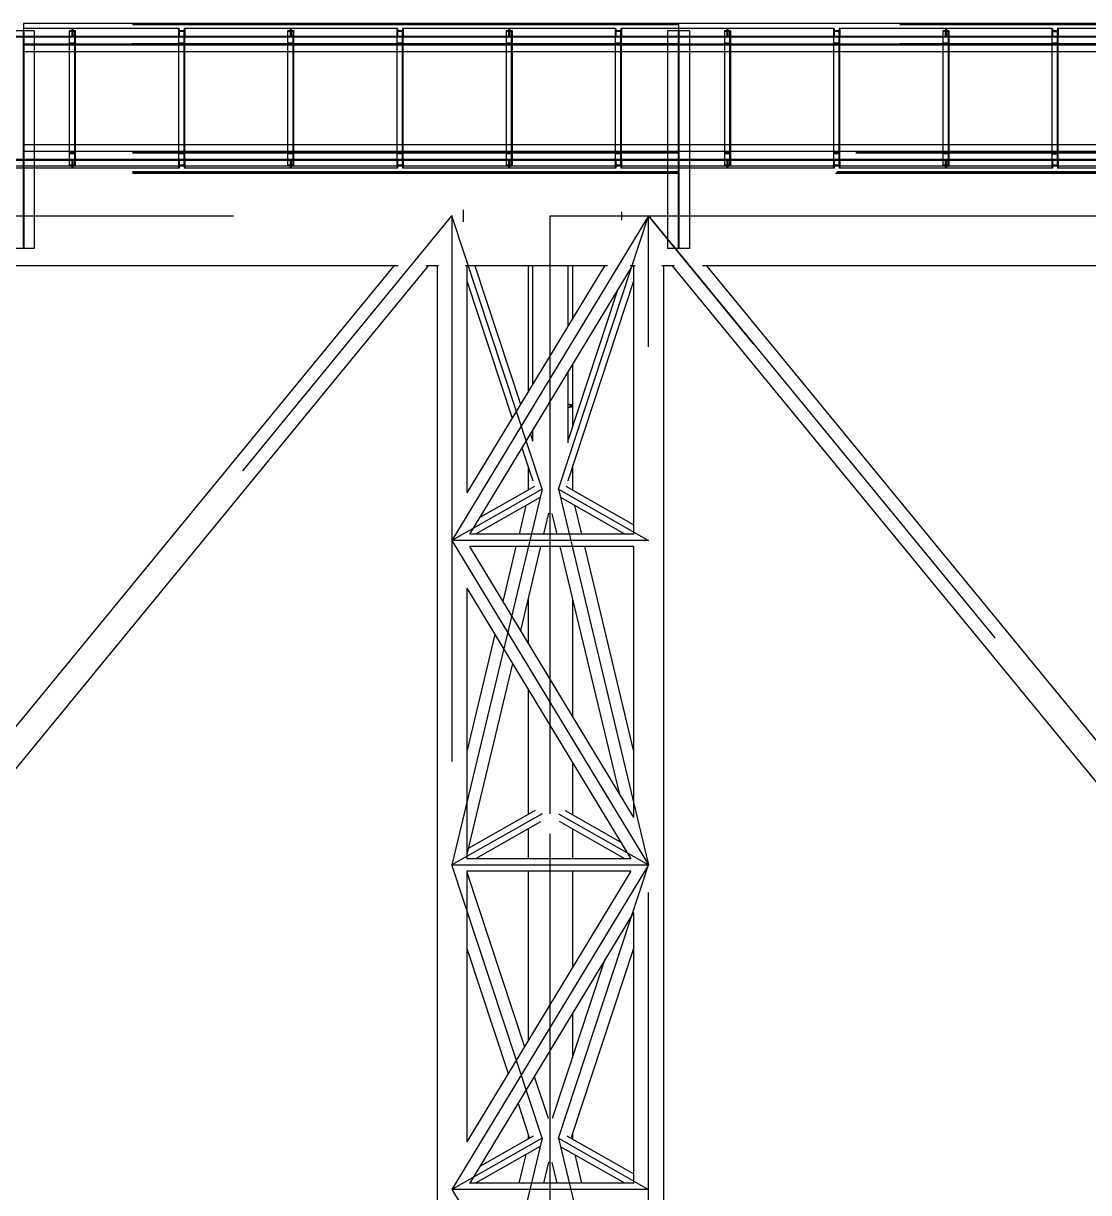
# Model space of a CAD drawing. Header units: millimetres. Extents: x 150209.93 to 150215.05, y 136675.65 to 136679.93.
# Drawn here: x 150212.1948 to 150212.39, y 136676.6318 to 136676.846 of the extents above; entities that cross this region are included whole.
import ezdxf

# ---------------------------------------------------------------- set-up
doc = ezdxf.new("R2010")
doc.units = ezdxf.units.MM
doc.header["$LTSCALE"] = 0.25
for name, pattern in [('CENTER', [50.8, 31.75, -6.35, 6.35, -6.35]), ('XKITLINE00', [0]), ('XKITLINE02', [4, 2, -2]), ('XKITLINE03', [6, 3, -1, 1, -1])]:
    doc.linetypes.add(name, pattern=pattern)

# ---------------------------------------------------------------- blocks, each defined once
blk = doc.blocks.new('çatıı')
at = {"color": 7, "linetype": 'XKITLINE00'}
for p, q in [((16332.5, 6076.7), (16332.5, 6056.7)), ((16932.5, 6076.7), (16332.5, 6076.7)), ((16932.5, 6076.7), (16932.5, 6056.7)), ((16932.5, 6076.7), (16932.5, 6056.7)), ((17635, 6076.7), (16932.5, 6076.7)), ((16332.5, 6056.7), (16332.5, 6050.5)), ((16932.5, 6056.7), (16332.5, 6056.7)), ((16932.5, 6056.7), (16932.5, 6050.5)), ((16932.5, 6056.7), (16932.5, 6050.5)), ((17635, 6056.7), (16932.5, 6056.7)), ((16932.5, 6050.5), (16332.5, 6050.5)), ((16342.5, 6050.5), (16342.5, 5965.5)), ((16374.5, 6050.5), (16374.5, 5965.5)), ((16380, 6050.5), (16380, 5965.5)), ((16474.5, 6050.5), (16474.5, 5965.5)), ((16480, 6050.5), (16480, 5965.5)), ((16574.5, 6050.5), (16574.5, 5965.5)), ((16580, 6050.5), (16580, 5965.5)), ((16674.5, 6050.5), (16674.5, 5965.5)), ((16680, 6050.5), (16680, 5965.5)), ((16774.5, 6050.5), (16774.5, 5965.5)), ((16780, 6050.5), (16780, 5965.5)), ((16874.5, 6050.5), (16874.5, 5965.5)), ((16880, 6050.5), (16880, 5965.5)), ((16922.5, 6050.5), (16922.5, 5965.5)), ((17635, 6050.5), (16932.5, 6050.5)), ((16942.5, 6050.5), (16942.5, 5965.5)), ((16974.5, 6050.5), (16974.5, 5965.5)), ((16980, 6050.5), (16980, 5965.5)), ((17074.5, 6050.5), (17074.5, 5965.5)), ((17080, 6050.5), (17080, 5965.5)), ((17174.5, 6050.5), (17174.5, 5965.5)), ((17180, 6050.5), (17180, 5965.5)), ((17274.5, 6050.5), (17274.5, 5965.5)), ((17280, 6050.5), (17280, 5965.5)), ((16932.5, 5965.5), (16332.5, 5965.5)), ((16332.5, 5965.5), (16332.5, 5959.3)), ((16932.5, 5959.3), (16332.5, 5959.3)), ((16932.5, 5965.5), (16932.5, 5959.3)), ((17635, 5965.5), (16932.5, 5965.5)), ((16932.5, 5965.5), (16932.5, 5959.3)), ((16932.5, 5959.3), (16932.5, 5946)), ((17596.3, 5959.3), (16932.5, 5959.3)), ((16932.5, 5959.3), (16932.5, 5946))]:
    blk.add_line(p, q, dxfattribs=at)
at = {"color": 116, "linetype": 'XKITLINE02', "true_color": 0x136734}
for p, q in [((16932.5, 6075.8), (16332.5, 6075.8)), ((16932.5, 6075.3), (16332.5, 6075.3)), ((17635, 6075.8), (16932.5, 6075.8)), ((17635, 6075.3), (16932.5, 6075.3)), ((16332.5, 6064.8), (16274.3, 6064.8)), ((16377.2, 6064), (16274.3, 6064)), ((16376.7, 6064.8), (16275.1, 6064.8)), ((16342.5, 6070), (16322.5, 6070)), ((16377.2, 6072), (16332.5, 6072)), ((16332.8, 6070), (16332.8, 5870.3)), ((16342.5, 6070), (16342.5, 6050.5)), ((16371.4, 6064.8), (16371.4, 6064)), ((16374.5, 6070), (16374.5, 5946)), ((16374.5, 6070), (16374.5, 6050.5)), ((16380, 6070), (16374.5, 6070)), ((16374.5, 6070), (16374.5, 6069.3)), ((16380, 6070), (16374.5, 6070)), ((16379.3, 6068.9), (16374.5, 6069.3)), ((16376.7, 6072), (16376.7, 6064.8)), ((16475.1, 6072), (16377.2, 6072)), ((16377.2, 6072), (16377.2, 6064)), ((16377.2, 6072), (16377.2, 6064)), ((16480.3, 6064), (16377.2, 6064)), ((16380, 6064), (16377.2, 6064)), ((16377.8, 6072), (16377.8, 6064.8)), ((16480.3, 6064.8), (16377.8, 6064.8)), ((16379.3, 6070), (16379.3, 5946)), ((16379.3, 6068.9), (16379.3, 6059)), ((16380, 6070), (16380, 5946)), ((16380, 6070), (16380, 6050.5)), ((16380, 6070), (16380, 6058)), ((16383, 6064.8), (16383, 6064)), ((16576.7, 6064.8), (16474.3, 6064.8)), ((16474.3, 6064.8), (16474.3, 6064)), ((16577.2, 6064), (16474.3, 6064)), ((16474.5, 6072), (16474.5, 6064)), ((16474.5, 6070), (16474.5, 6069.3)), ((16480, 6070), (16474.5, 6070)), ((16474.5, 6070), (16474.5, 5946)), ((16474.5, 6070), (16474.5, 6050.5)), ((16480, 6070), (16474.5, 6070)), ((16479.3, 6068.9), (16474.5, 6069.3)), ((16475.1, 6072), (16475.1, 6064.8)), ((16479.3, 6070), (16479.3, 5946)), ((16479.3, 6068.9), (16479.3, 6059)), ((16577.2, 6072), (16479.6, 6072)), ((16479.6, 6072), (16479.6, 6064.8)), ((16480, 6070), (16480, 6058)), ((16480, 6070), (16480, 5946)), ((16480, 6070), (16480, 6050.5)), ((16480.2, 6072), (16480.2, 6064)), ((16480.3, 6064.8), (16480.3, 6064)), ((16571.4, 6064.8), (16571.4, 6064)), ((16574.5, 6070), (16574.5, 6069.3)), ((16580, 6070), (16574.5, 6070)), ((16574.5, 6070), (16574.5, 5946)), ((16574.5, 6070), (16574.5, 6050.5)), ((16580, 6070), (16574.5, 6070)), ((16579.3, 6068.9), (16574.5, 6069.3)), ((16576.7, 6072), (16576.7, 6064.8)), ((16577.2, 6072), (16577.2, 6064)), ((16675.1, 6072), (16577.2, 6072)), ((16577.2, 6072), (16577.2, 6064)), ((16680.3, 6064), (16577.2, 6064)), ((16580, 6064), (16577.2, 6064)), ((16577.8, 6072), (16577.8, 6064.8)), ((16680.3, 6064.8), (16577.8, 6064.8)), ((16579.3, 6070), (16579.3, 5946)), ((16579.3, 6068.9), (16579.3, 6059)), ((16580, 6070), (16580, 6058)), ((16580, 6070), (16580, 5946)), ((16580, 6070), (16580, 6050.5)), ((16583, 6064.8), (16583, 6064)), ((16776.7, 6064.8), (16674.3, 6064.8)), ((16674.3, 6064.8), (16674.3, 6064)), ((16777.2, 6064), (16674.3, 6064)), ((16674.5, 6072), (16674.5, 6064)), ((16674.5, 6070), (16674.5, 6069.3)), ((16680, 6070), (16674.5, 6070)), ((16674.5, 6070), (16674.5, 5946)), ((16674.5, 6070), (16674.5, 6050.5)), ((16680, 6070), (16674.5, 6070)), ((16679.3, 6068.9), (16674.5, 6069.3)), ((16675.1, 6072), (16675.1, 6064.8)), ((16679.3, 6070), (16679.3, 5946)), ((16679.3, 6068.9), (16679.3, 6059)), ((16777.2, 6072), (16679.6, 6072)), ((16679.6, 6072), (16679.6, 6064.8)), ((16680, 6070), (16680, 6058)), ((16680, 6070), (16680, 5946)), ((16680, 6070), (16680, 6050.5)), ((16680.2, 6072), (16680.2, 6064)), ((16680.3, 6064.8), (16680.3, 6064)), ((16771.4, 6064.8), (16771.4, 6064)), ((16774.5, 6070), (16774.5, 6069.3)), ((16780, 6070), (16774.5, 6070)), ((16774.5, 6070), (16774.5, 5946)), ((16774.5, 6070), (16774.5, 6050.5)), ((16780, 6070), (16774.5, 6070)), ((16779.3, 6068.9), (16774.5, 6069.3)), ((16776.7, 6072), (16776.7, 6064.8)), ((16777.2, 6072), (16777.2, 6064)), ((16875.1, 6072), (16777.2, 6072)), ((16777.2, 6072), (16777.2, 6064)), ((16880.3, 6064), (16777.2, 6064)), ((16780, 6064), (16777.2, 6064)), ((16777.8, 6072), (16777.8, 6064.8)), ((16880.3, 6064.8), (16777.8, 6064.8)), ((16779.3, 6070), (16779.3, 5946)), ((16779.3, 6068.9), (16779.3, 6059)), ((16780, 6070), (16780, 6058)), ((16780, 6070), (16780, 5946)), ((16780, 6070), (16780, 6050.5)), ((16783, 6064.8), (16783, 6064)), ((16976.7, 6064.8), (16874.3, 6064.8)), ((16932.5, 6064.8), (16874.3, 6064.8)), ((16874.3, 6064.8), (16874.3, 6064)), ((16977.2, 6064), (16874.3, 6064)), ((16874.5, 6072), (16874.5, 6064)), ((16874.5, 6070), (16874.5, 6069.3)), ((16880, 6070), (16874.5, 6070)), ((16874.5, 6070), (16874.5, 5946)), ((16874.5, 6070), (16874.5, 6050.5)), ((16880, 6070), (16874.5, 6070)), ((16879.3, 6068.9), (16874.5, 6069.3)), ((16875.1, 6072), (16875.1, 6064.8)), ((16879.3, 6070), (16879.3, 5946)), ((16879.3, 6068.9), (16879.3, 6059)), ((16932.5, 6072), (16879.6, 6072)), ((16879.6, 6072), (16879.6, 6064.8)), ((16880, 6070), (16880, 6058)), ((16880, 6070), (16880, 5946)), ((16880, 6070), (16880, 6050.5)), ((16880.2, 6072), (16880.2, 6064)), ((16932.5, 6064), (16880.2, 6064)), ((16880.3, 6064.8), (16880.3, 6064)), ((16942.5, 6070), (16922.5, 6070)), ((16922.5, 6070), (16922.5, 6050.5)), ((16932.2, 6070), (16932.2, 5870.3)), ((16977.2, 6072), (16932.5, 6072)), ((16932.8, 6070), (16932.8, 5870.3)), ((16942.5, 6070), (16942.5, 6050.5)), ((16971.4, 6064.8), (16971.4, 6064)), ((16974.5, 6070), (16974.5, 5946)), ((16974.5, 6070), (16974.5, 6050.5)), ((16980, 6070), (16974.5, 6070)), ((16974.5, 6070), (16974.5, 6069.3)), ((16980, 6070), (16974.5, 6070)), ((16979.3, 6068.9), (16974.5, 6069.3)), ((16976.7, 6072), (16976.7, 6064.8)), ((16977.2, 6072), (16977.2, 6064)), ((17075.1, 6072), (16977.2, 6072)), ((16977.2, 6072), (16977.2, 6064)), ((17080.3, 6064), (16977.2, 6064)), ((16980, 6064), (16977.2, 6064)), ((16977.8, 6072), (16977.8, 6064.8)), ((17080.3, 6064.8), (16977.8, 6064.8)), ((16979.3, 6070), (16979.3, 5946)), ((16979.3, 6068.9), (16979.3, 6059)), ((16980, 6070), (16980, 5946)), ((16980, 6070), (16980, 6050.5)), ((16980, 6070), (16980, 6058)), ((16983, 6064.8), (16983, 6064)), ((17176.7, 6064.8), (17074.3, 6064.8)), ((17074.3, 6064.8), (17074.3, 6064)), ((17177.2, 6064), (17074.3, 6064)), ((17074.5, 6072), (17074.5, 6064)), ((17074.5, 6070), (17074.5, 5946)), ((17074.5, 6070), (17074.5, 6050.5)), ((17080, 6070), (17074.5, 6070)), ((17074.5, 6070), (17074.5, 6069.3)), ((17080, 6070), (17074.5, 6070)), ((17079.3, 6068.9), (17074.5, 6069.3)), ((17075.1, 6072), (17075.1, 6064.8)), ((17079.3, 6070), (17079.3, 5946)), ((17079.3, 6068.9), (17079.3, 6059)), ((17177.2, 6072), (17079.6, 6072)), ((17079.6, 6072), (17079.6, 6064.8)), ((17080, 6070), (17080, 5946)), ((17080, 6070), (17080, 6050.5)), ((17080, 6070), (17080, 6058)), ((17080.2, 6072), (17080.2, 6064)), ((17080.3, 6064.8), (17080.3, 6064)), ((17171.4, 6064.8), (17171.4, 6064)), ((17174.5, 6070), (17174.5, 5946)), ((17174.5, 6070), (17174.5, 6050.5)), ((17180, 6070), (17174.5, 6070)), ((17174.5, 6070), (17174.5, 6069.3)), ((17180, 6070), (17174.5, 6070)), ((17179.3, 6068.9), (17174.5, 6069.3)), ((17176.7, 6072), (17176.7, 6064.8)), ((17177.2, 6072), (17177.2, 6064)), ((17275.1, 6072), (17177.2, 6072)), ((17177.2, 6072), (17177.2, 6064)), ((17280.3, 6064), (17177.2, 6064)), ((17180, 6064), (17177.2, 6064)), ((17177.8, 6072), (17177.8, 6064.8)), ((17280.3, 6064.8), (17177.8, 6064.8)), ((17179.3, 6070), (17179.3, 5946)), ((17179.3, 6068.9), (17179.3, 6059)), ((17180, 6070), (17180, 5946)), ((17180, 6070), (17180, 6050.5)), ((17180, 6070), (17180, 6058)), ((17183, 6064.8), (17183, 6064)), ((17376.7, 6064.8), (17274.3, 6064.8)), ((17274.3, 6064.8), (17274.3, 6064)), ((17377.2, 6064), (17274.3, 6064)), ((17274.5, 6072), (17274.5, 6064)), ((17274.5, 6070), (17274.5, 5946)), ((17274.5, 6070), (17274.5, 6050.5)), ((17280, 6070), (17274.5, 6070)), ((17274.5, 6070), (17274.5, 6069.3)), ((17280, 6070), (17274.5, 6070)), ((17274.5, 6069.3), (17279.3, 6068.9)), ((17275.1, 6072), (17275.1, 6064.8)), ((17279.3, 6070), (17279.3, 5946)), ((17279.3, 6068.9), (17279.3, 6059)), ((17377.2, 6072), (17279.6, 6072)), ((17279.6, 6072), (17279.6, 6064.8)), ((17280, 6070), (17280, 5946)), ((17280, 6070), (17280, 6050.5)), ((17280, 6070), (17280, 6058)), ((17280.2, 6072), (17280.2, 6064)), ((17280.3, 6064.8), (17280.3, 6064)), ((16932.5, 6058.1), (16332.5, 6058.1)), ((16332.5, 6058), (16332.5, 6056.7)), ((16932.5, 6058), (16332.5, 6058)), ((16932.5, 6057.5), (16332.5, 6057.5)), ((16932.5, 6057.1), (16332.5, 6057.1)), ((16379.3, 6059), (16374.5, 6058.7)), ((16374.5, 6058.7), (16374.5, 6058)), ((16380, 6058), (16374.5, 6058)), ((16479.3, 6059), (16474.5, 6058.7)), ((16474.5, 6058.7), (16474.5, 6058)), ((16480, 6058), (16474.5, 6058)), ((16579.3, 6059), (16574.5, 6058.7)), ((16574.5, 6058.7), (16574.5, 6058)), ((16580, 6058), (16574.5, 6058)), ((16679.3, 6059), (16674.5, 6058.7)), ((16674.5, 6058.7), (16674.5, 6058)), ((16680, 6058), (16674.5, 6058)), ((16779.3, 6059), (16774.5, 6058.7)), ((16774.5, 6058.7), (16774.5, 6058)), ((16780, 6058), (16774.5, 6058)), ((16879.3, 6059), (16874.5, 6058.7)), ((16874.5, 6058.7), (16874.5, 6058)), ((16880, 6058), (16874.5, 6058)), ((17635, 6058.1), (16932.5, 6058.1)), ((16932.5, 6058), (16932.5, 6056.7)), ((16932.5, 6058), (16932.5, 6056.7)), ((17635, 6058), (16932.5, 6058)), ((17635, 6057.5), (16932.5, 6057.5)), ((17635, 6057.1), (16932.5, 6057.1)), ((16979.3, 6059), (16974.5, 6058.7)), ((16974.5, 6058.7), (16974.5, 6058)), ((16980, 6058), (16974.5, 6058)), ((17079.3, 6059), (17074.5, 6058.7)), ((17074.5, 6058.7), (17074.5, 6058)), ((17080, 6058), (17074.5, 6058)), ((17179.3, 6059), (17174.5, 6058.7)), ((17174.5, 6058.7), (17174.5, 6058)), ((17180, 6058), (17174.5, 6058)), ((17279.3, 6059), (17274.5, 6058.7)), ((17274.5, 6058.7), (17274.5, 6058)), ((17280, 6058), (17274.5, 6058)), ((16332.5, 5959.3), (16332.5, 5958)), ((16932.5, 5958.8), (16332.5, 5958.8)), ((16932.5, 5958.4), (16332.5, 5958.4)), ((16932.5, 5958), (16332.5, 5958)), ((16932.5, 5957.9), (16332.5, 5957.9)), ((16342.5, 5965.5), (16342.5, 5870.3)), ((16374.5, 5958), (16374.5, 5957.3)), ((16380, 5958), (16374.5, 5958)), ((16379.3, 5956.9), (16374.5, 5957.3)), ((16379.3, 5956.9), (16379.3, 5947)), ((16380, 5958), (16380, 5946)), ((16474.5, 5958), (16474.5, 5957.3)), ((16480, 5958), (16474.5, 5958)), ((16479.3, 5956.9), (16474.5, 5957.3)), ((16479.3, 5956.9), (16479.3, 5947)), ((16480, 5958), (16480, 5946)), ((16574.5, 5958), (16574.5, 5957.3)), ((16580, 5958), (16574.5, 5958)), ((16579.3, 5956.9), (16574.5, 5957.3)), ((16579.3, 5956.9), (16579.3, 5947)), ((16580, 5958), (16580, 5946)), ((16674.5, 5958), (16674.5, 5957.3)), ((16680, 5958), (16674.5, 5958)), ((16679.3, 5956.9), (16674.5, 5957.3)), ((16679.3, 5956.9), (16679.3, 5947)), ((16680, 5958), (16680, 5946)), ((16774.5, 5958), (16774.5, 5957.3)), ((16780, 5958), (16774.5, 5958)), ((16779.3, 5956.9), (16774.5, 5957.3)), ((16779.3, 5956.9), (16779.3, 5947)), ((16780, 5958), (16780, 5946)), ((16874.5, 5958), (16874.5, 5957.3)), ((16880, 5958), (16874.5, 5958)), ((16879.3, 5956.9), (16874.5, 5957.3)), ((16879.3, 5956.9), (16879.3, 5947)), ((16880, 5958), (16880, 5946)), ((16922.5, 5965.5), (16922.5, 5870.3)), ((16932.5, 5959.3), (16932.5, 5958)), ((16932.5, 5959.3), (16932.5, 5958)), ((17635, 5958.8), (16932.5, 5958.8)), ((17595.5, 5958.4), (16932.5, 5958.4)), ((17596.3, 5958), (16932.5, 5958)), ((17594.9, 5957.9), (16932.5, 5957.9)), ((16942.5, 5965.5), (16942.5, 5870.3)), ((16974.5, 5958), (16974.5, 5957.3)), ((16980, 5958), (16974.5, 5958)), ((16979.3, 5956.9), (16974.5, 5957.3)), ((16979.3, 5956.9), (16979.3, 5947)), ((16980, 5958), (16980, 5946)), ((17074.5, 5958), (17074.5, 5957.3)), ((17080, 5958), (17074.5, 5958)), ((17079.3, 5956.9), (17074.5, 5957.3)), ((17079.3, 5956.9), (17079.3, 5947)), ((17080, 5958), (17080, 5946)), ((17174.5, 5958), (17174.5, 5957.3)), ((17180, 5958), (17174.5, 5958)), ((17179.3, 5956.9), (17174.5, 5957.3)), ((17179.3, 5956.9), (17179.3, 5947)), ((17180, 5958), (17180, 5946)), ((17274.5, 5958), (17274.5, 5957.3)), ((17280, 5958), (17274.5, 5958)), ((17274.5, 5957.3), (17279.3, 5956.9)), ((17279.3, 5956.9), (17279.3, 5947)), ((17280, 5958), (17280, 5946)), ((16377.2, 5952), (16274.3, 5952)), ((16376.7, 5951.2), (16274.3, 5951.2)), ((16371.4, 5952), (16371.4, 5951.2)), ((16379.3, 5947), (16374.5, 5946.7)), ((16374.5, 5946.7), (16374.5, 5946)), ((16380, 5946), (16374.5, 5946)), ((16380, 5946), (16374.5, 5946)), ((16376.7, 5951.2), (16376.7, 5944)), ((16377.2, 5952), (16377.2, 5944)), ((16480.3, 5952), (16377.2, 5952)), ((16377.2, 5952), (16377.2, 5944)), ((16480.3, 5951.2), (16377.8, 5951.2)), ((16377.8, 5951.2), (16377.8, 5944)), ((16383, 5952), (16383, 5951.2)), ((16577.2, 5952), (16474.3, 5952)), ((16474.3, 5952), (16474.3, 5951.2)), ((16576.7, 5951.2), (16474.3, 5951.2)), ((16474.5, 5952), (16474.5, 5944)), ((16479.3, 5947), (16474.5, 5946.7)), ((16474.5, 5946.7), (16474.5, 5946)), ((16480, 5946), (16474.5, 5946)), ((16480, 5946), (16474.5, 5946)), ((16475.1, 5951.2), (16475.1, 5944)), ((16479.6, 5951.2), (16479.6, 5944)), ((16480.2, 5952), (16480.2, 5944)), ((16480.3, 5952), (16480.3, 5951.2)), ((16571.4, 5952), (16571.4, 5951.2)), ((16579.3, 5947), (16574.5, 5946.7)), ((16574.5, 5946.7), (16574.5, 5946)), ((16580, 5946), (16574.5, 5946)), ((16580, 5946), (16574.5, 5946)), ((16576.7, 5951.2), (16576.7, 5944)), ((16577.2, 5952), (16577.2, 5944)), ((16680.3, 5952), (16577.2, 5952)), ((16577.2, 5952), (16577.2, 5944)), ((16680.3, 5951.2), (16577.8, 5951.2)), ((16577.8, 5951.2), (16577.8, 5944)), ((16583, 5952), (16583, 5951.2)), ((16777.2, 5952), (16674.3, 5952)), ((16674.3, 5952), (16674.3, 5951.2)), ((16776.7, 5951.2), (16674.3, 5951.2)), ((16674.5, 5952), (16674.5, 5944)), ((16679.3, 5947), (16674.5, 5946.7)), ((16674.5, 5946.7), (16674.5, 5946)), ((16680, 5946), (16674.5, 5946)), ((16680, 5946), (16674.5, 5946)), ((16675.1, 5951.2), (16675.1, 5944)), ((16679.6, 5951.2), (16679.6, 5944)), ((16680.2, 5952), (16680.2, 5944)), ((16680.3, 5952), (16680.3, 5951.2)), ((16771.4, 5952), (16771.4, 5951.2)), ((16779.3, 5947), (16774.5, 5946.7)), ((16774.5, 5946.7), (16774.5, 5946)), ((16780, 5946), (16774.5, 5946)), ((16780, 5946), (16774.5, 5946)), ((16776.7, 5951.2), (16776.7, 5944)), ((16777.2, 5952), (16777.2, 5944)), ((16880.3, 5952), (16777.2, 5952)), ((16777.2, 5952), (16777.2, 5944)), ((16880.3, 5951.2), (16777.8, 5951.2)), ((16777.8, 5951.2), (16777.8, 5944)), ((16783, 5952), (16783, 5951.2)), ((16977.2, 5952), (16874.3, 5952)), ((16874.3, 5952), (16874.3, 5951.2)), ((16976.7, 5951.2), (16874.3, 5951.2)), ((16874.5, 5952), (16874.5, 5944)), ((16879.3, 5947), (16874.5, 5946.7)), ((16874.5, 5946.7), (16874.5, 5946)), ((16880, 5946), (16874.5, 5946)), ((16880, 5946), (16874.5, 5946)), ((16875.1, 5951.2), (16875.1, 5944)), ((16879.6, 5951.2), (16879.6, 5944)), ((16880.2, 5952), (16880.2, 5944)), ((16880.3, 5952), (16880.3, 5951.2)), ((16932.5, 5946), (16932.5, 5939.3)), ((16932.5, 5946), (16932.5, 5939.3)), ((16971.4, 5952), (16971.4, 5951.2)), ((16979.3, 5947), (16974.5, 5946.7)), ((16974.5, 5946.7), (16974.5, 5946)), ((16980, 5946), (16974.5, 5946)), ((16980, 5946), (16974.5, 5946)), ((16976.7, 5951.2), (16976.7, 5944)), ((16977.2, 5952), (16977.2, 5944)), ((17080.3, 5952), (16977.2, 5952)), ((16977.2, 5952), (16977.2, 5944)), ((17080.3, 5951.2), (16977.8, 5951.2)), ((16977.8, 5951.2), (16977.8, 5944)), ((16983, 5952), (16983, 5951.2)), ((17177.2, 5952), (17074.3, 5952)), ((17074.3, 5952), (17074.3, 5951.2)), ((17176.7, 5951.2), (17074.3, 5951.2)), ((17074.5, 5952), (17074.5, 5944)), ((17079.3, 5947), (17074.5, 5946.7)), ((17074.5, 5946.7), (17074.5, 5946)), ((17080, 5946), (17074.5, 5946)), ((17080, 5946), (17074.5, 5946)), ((17075.1, 5951.2), (17075.1, 5944)), ((17079.6, 5951.2), (17079.6, 5944)), ((17080.2, 5952), (17080.2, 5944)), ((17080.3, 5952), (17080.3, 5951.2)), ((17171.4, 5952), (17171.4, 5951.2)), ((17179.3, 5947), (17174.5, 5946.7)), ((17174.5, 5946.7), (17174.5, 5946)), ((17180, 5946), (17174.5, 5946)), ((17180, 5946), (17174.5, 5946)), ((17176.7, 5951.2), (17176.7, 5944)), ((17177.2, 5952), (17177.2, 5944)), ((17280.3, 5952), (17177.2, 5952)), ((17177.2, 5952), (17177.2, 5944)), ((17280.3, 5951.2), (17177.8, 5951.2)), ((17177.8, 5951.2), (17177.8, 5944)), ((17183, 5952), (17183, 5951.2)), ((17377.2, 5952), (17274.3, 5952)), ((17274.3, 5952), (17274.3, 5951.2)), ((17376.7, 5951.2), (17274.3, 5951.2)), ((17274.5, 5952), (17274.5, 5944)), ((17279.3, 5947), (17274.5, 5946.7)), ((17274.5, 5946.7), (17274.5, 5946)), ((17280, 5946), (17274.5, 5946)), ((17280, 5946), (17274.5, 5946)), ((17275.1, 5951.2), (17275.1, 5944)), ((17279.6, 5951.2), (17279.6, 5944)), ((17280.2, 5952), (17280.2, 5944)), ((17280.3, 5952), (17280.3, 5951.2)), ((16377.2, 5944), (16279.6, 5944)), ((16932.5, 5940.7), (16332.5, 5940.7)), ((16932.5, 5940.1), (16332.5, 5940.1)), ((16932.5, 5939.3), (16332.5, 5939.3)), ((16475.1, 5944), (16377.2, 5944)), ((16577.2, 5944), (16479.6, 5944)), ((16675.1, 5944), (16577.2, 5944)), ((16777.2, 5944), (16679.6, 5944)), ((16875.1, 5944), (16777.2, 5944)), ((16977.2, 5944), (16879.6, 5944)), ((17577.7, 5940.7), (16932.5, 5940.7)), ((17577.2, 5940.1), (16932.5, 5940.1)), ((17576.3, 5939.3), (16932.5, 5939.3)), ((17075.1, 5944), (16977.2, 5944)), ((17177.2, 5944), (17079.6, 5944)), ((17275.1, 5944), (17177.2, 5944)), ((17377.2, 5944), (17279.6, 5944)), ((16922.5, 5905.8), (16922.5, 5870.3)), ((16342.5, 5870.3), (16322.5, 5870.3)), ((16942.5, 5870.3), (16922.5, 5870.3))]:
    blk.add_line(p, q, dxfattribs=at)
at = {"color": 1, "linetype": 'XKITLINE03'}
for p, q in [((16377.2, 6064), (16280.2, 6064)), ((16332.5, 5870.3), (16332.5, 6070)), ((16932.5, 6064), (16332.5, 6064)), ((16474.5, 6064), (16377.2, 6064)), ((16380, 5946), (16380, 6070)), ((16480, 5946), (16480, 6070)), ((16577.2, 6064), (16480.2, 6064)), ((16674.5, 6064), (16577.2, 6064)), ((16580, 5946), (16580, 6070)), ((16680, 5946), (16680, 6070)), ((16777.2, 6064), (16680.2, 6064)), ((16874.5, 6064), (16777.2, 6064)), ((16780, 5946), (16780, 6070)), ((16880, 5946), (16880, 6070)), ((16977.2, 6064), (16880.2, 6064)), ((16932.5, 5870.3), (16932.5, 6070)), ((17635, 6064), (16932.5, 6064)), ((17074.5, 6064), (16977.2, 6064)), ((16980, 5946), (16980, 6070)), ((17080, 5946), (17080, 6070)), ((17177.2, 6064), (17080.2, 6064)), ((17274.5, 6064), (17177.2, 6064)), ((17180, 5946), (17180, 6070)), ((17280, 5946), (17280, 6070)), ((17377.2, 6064), (17280.2, 6064)), ((16332.5, 6058), (16932.5, 6058)), ((16932.5, 6058), (17635, 6058)), ((16932.5, 5958), (16332.5, 5958)), ((17635, 5958), (16932.5, 5958)), ((16280.2, 5952), (16377.2, 5952)), ((16932.5, 5952), (16332.5, 5952)), ((16377.2, 5952), (16474.5, 5952)), ((16480.2, 5952), (16577.2, 5952)), ((16577.2, 5952), (16674.5, 5952)), ((16680.2, 5952), (16777.2, 5952)), ((16777.2, 5952), (16874.5, 5952)), ((16880.2, 5952), (16977.2, 5952)), ((16977.2, 5952), (17074.5, 5952)), ((17080.2, 5952), (17177.2, 5952)), ((17177.2, 5952), (17274.5, 5952)), ((17280.2, 5952), (17377.2, 5952))]:
    blk.add_line(p, q, dxfattribs=at)
at = {"color": 8, "linetype": 'XKITLINE00'}
for p, q in [((17635, 5946), (14995, 5946)), ((16675.6, 5854.6), (15314.6, 5854.6)), ((16671.7, 5854.6), (15995, 5029.6)), ((16703.3, 5854.6), (16010.7, 5010.4)), ((16712.8, 5854.6), (16701.3, 5854.6)), ((16711.3, 5854.6), (16711.3, 4780.4)), ((16867.3, 5854.6), (16737.2, 5854.6)), ((16864.6, 5854.6), (16738.6, 5646.6)), ((16738.6, 5854.6), (16738.6, 5646.6)), ((16890.1, 5854.6), (16741.1, 5608.6)), ((16746, 5854.6), (16787.8, 5727.8)), ((16794.7, 5854.6), (16794.7, 5739.2)), ((16798.9, 5854.6), (16798.9, 5746.1)), ((16831.1, 5854.6), (16831.1, 5799.4)), ((16835.3, 5854.6), (16835.3, 5806.2)), ((16892.8, 5854.6), (16888.3, 5854.6)), ((16891.3, 5854.6), (16891.3, 5608.6)), ((16928.6, 5854.6), (16917.2, 5854.6)), ((16918.6, 5854.6), (16918.6, 4780.4)), ((16926.7, 5854.6), (17619.5, 5010.1)), ((16926.7, 5854.6), (17619.5, 5010.1)), ((17635, 5854.6), (16954.6, 5854.6)), ((16958.2, 5854.6), (17635, 5029.6)), ((16958.2, 5854.6), (17635, 5029.6)), ((16738.6, 5840.7), (16780.1, 5715)), ((16891.3, 5840.6), (16831, 5657.6)), ((16876.6, 5832.3), (16831.1, 5694.3)), ((16835.3, 5764.1), (16835.3, 5726.2)), ((16831.1, 5757.2), (16831.1, 5692.5)), ((16832.6, 5727.5), (16831.1, 5727.8)), ((16831.6, 5727.4), (16831.1, 5727.5)), ((16831.6, 5724.9), (16831.1, 5724.8)), ((16832.6, 5724.8), (16831.1, 5724.5)), ((16833, 5727), (16831.6, 5727.4)), ((16833, 5725.3), (16831.6, 5724.9)), ((16834.1, 5727.1), (16832.6, 5727.5)), ((16834.1, 5725.2), (16832.6, 5724.8)), ((16833.8, 5726.6), (16833, 5727)), ((16833.8, 5725.7), (16833, 5725.3)), ((16833.8, 5726.6), (16834.1, 5726.2)), ((16834.1, 5726.2), (16833.8, 5725.7)), ((16835, 5726.6), (16834.1, 5727.1)), ((16835, 5725.7), (16834.1, 5725.2)), ((16835, 5726.6), (16835.3, 5726.2)), ((16835.3, 5726.2), (16835, 5725.7)), ((16835.3, 5726.2), (16835.3, 5706.9)), ((16796.8, 5700.5), (16798.9, 5694.2)), ((16798.9, 5703.9), (16798.9, 5694)), ((16789.1, 5687.7), (16799, 5657.5)), ((16794.7, 5670.6), (16794.7, 5649.2)), ((16835.3, 5670.5), (16835.3, 5649.2)), ((16831.1, 5657.8), (16831.1, 5657.5)), ((16800.6, 5652.5), (16750.5, 5624)), ((16891.3, 5617.3), (16829.5, 5652.4)), ((16805.2, 5642), (16746.6, 5608.7)), ((16792.6, 5634.9), (16786.4, 5608.7)), ((16883.4, 5608.7), (16824.6, 5642.2)), ((16837.3, 5634.9), (16843.6, 5608.7)), ((16813.5, 5628), (16808.9, 5608.7)), ((16816.5, 5627.8), (16821.1, 5608.7)), ((16891.3, 5608.7), (16741.2, 5608.7)), ((16891.4, 5597.3), (16741.1, 5597.3)), ((16741.2, 5597.3), (16891.3, 5349.3)), ((16783.6, 5597.3), (16771.6, 5547.1)), ((16806.1, 5597.3), (16787.7, 5520.4)), ((16823.8, 5597.3), (16878, 5371.4)), ((16846.4, 5597.3), (16891.3, 5409.6)), ((16891.3, 5597.3), (16891.3, 5349.3)), ((16738.6, 5559.3), (16888.8, 5311.3)), ((16738.6, 5559.3), (16738.6, 5311.3)), ((16794.7, 5549.5), (16794.7, 5508.9)), ((16835.3, 5549.5), (16835.3, 5441.9)), ((16764.4, 5516.9), (16738.6, 5409.6)), ((16780.5, 5490.2), (16738.6, 5315.7)), ((16794.7, 5466.8), (16794.7, 5351.9)), ((16835.3, 5399.7), (16835.3, 5351.9)), ((16801.2, 5355.6), (16739.8, 5320.7)), ((16806, 5345.2), (16746.5, 5311.4)), ((16883.4, 5311.4), (16823.6, 5345.4)), ((16879.5, 5326.7), (16829.1, 5355.4)), ((16794.7, 5338.8), (16794.7, 5311.4)), ((16835.3, 5338.8), (16835.3, 5311.4)), ((16888.8, 5311.4), (16738.6, 5311.4)), ((16888.8, 5300), (16738.6, 5052)), ((16888.9, 5300), (16738.6, 5300)), ((16738.6, 5300), (16738.6, 5052)), ((16738.6, 5299.2), (16791.4, 5139.1)), ((16794.7, 5300), (16794.7, 5144.6)), ((16835.3, 5300), (16835.3, 5211.7)), ((16891.3, 5262), (16741.1, 5014)), ((16891.3, 5262), (16891.3, 5014)), ((16738.6, 5229.3), (16776.5, 5114.5)), ((16891.3, 5229.3), (16834.3, 5056)), ((16864.5, 5217.6), (16816.9, 5073.4)), ((16835.3, 5169.5), (16835.3, 5129.1)), ((16800.4, 5111.8), (16813, 5073.6)), ((16785.5, 5087.2), (16795.8, 5055.9)), ((16799.5, 5057.3), (16750.5, 5029.5)), ((16794.7, 5059.1), (16794.7, 5054.6)), ((16891.3, 5022.7), (16830.6, 5057.2)), ((16835.3, 5059.1), (16835.3, 5054.6)), ((16805.2, 5047.4), (16746.6, 5014.1)), ((16883.4, 5014.1), (16824.5, 5047.6)), ((16792.6, 5040.3), (16786.3, 5014.1)), ((16837.4, 5040.3), (16843.6, 5014.1)), ((16813.5, 5033.3), (16808.9, 5014.1)), ((16816.6, 5033.1), (16821.1, 5014.1)), ((16891.3, 5014.1), (16741.2, 5014.1))]:
    blk.add_line(p, q, dxfattribs=at)
at = {"color": 8, "linetype": 'CENTER'}
for p, q in [((16735.5, 5894.8), (16735.5, 5905.8)), ((16880.4, 5903.8), (16880.4, 5896.8)), ((14995, 5900.3), (17635, 5900.3)), ((15025, 5900.3), (17635, 5900.3)), ((15265, 4120.6), (16725, 5900.3)), ((15995, 5900.3), (16815, 5900.3)), ((16905, 5900.3), (16725, 5603)), ((16725, 5900.3), (16725, 4780.4)), ((16807.5, 5649.9), (16725, 5900.3)), ((16815, 5900.3), (17635, 5900.3)), ((16815, 5352.6), (16815, 5900.3)), ((16815, 5649.9), (16815, 5900.3)), ((16822.5, 5649.9), (16905, 5900.3)), ((16905, 4780.4), (16905, 5900.3)), ((16905, 5900.3), (17635, 5010.4)), ((17635, 5010.4), (16905, 5900.3)), ((16815, 4834.3), (16815, 5726.2)), ((16807.5, 5649.9), (16725, 5305.7)), ((16807.5, 5649.9), (16725, 5603)), ((16822.5, 5649.9), (16905, 5305.7)), ((16822.5, 5649.9), (16905, 5603)), ((16725, 5603), (16905, 5305.7)), ((16905, 5603), (16725, 5603)), ((16807.5, 5352.6), (16725, 5305.7)), ((16822.5, 5352.6), (16905, 5305.7)), ((16905, 5305.7), (16725, 5008.4)), ((16725, 5305.7), (16905, 5305.7)), ((16807.5, 5055.3), (16725, 5305.7)), ((16822.5, 5055.3), (16905, 5305.7)), ((16807.5, 5055.3), (16725, 4711.5)), ((16807.5, 5055.3), (16725, 5008.4)), ((16822.5, 5055.3), (16905, 4711.5)), ((16822.5, 5055.3), (16905, 5008.4)), ((16725, 5008.4), (16905, 4711.5)), ((16905, 5008.4), (16725, 5008.4))]:
    blk.add_line(p, q, dxfattribs=at)
at = {"color": 1, "linetype": 'XKITLINE00'}
for centre in [(16332.5, 6070), (16332.5, 6064), (16332.5, 6064), (16377.2, 6064), (16377.2, 6064), (16380, 6070), (16474.5, 6064), (16480, 6070), (16480.2, 6064), (16577.2, 6064), (16577.2, 6064), (16580, 6070), (16674.5, 6064), (16680, 6070), (16680.2, 6064), (16777.2, 6064), (16777.2, 6064), (16780, 6070), (16874.5, 6064), (16880, 6070), (16880.2, 6064), (16932.5, 6070), (16932.5, 6064), (16932.5, 6064), (16977.2, 6064), (16977.2, 6064), (16980, 6070), (17074.5, 6064), (17080, 6070), (17080.2, 6064), (17177.2, 6064), (17177.2, 6064), (17180, 6070), (17274.5, 6064), (17280, 6070), (17280.2, 6064), (16332.5, 6058), (16332.5, 6058), (16380, 6058), (16480, 6058), (16580, 6058), (16680, 6058), (16780, 6058), (16880, 6058), (16932.5, 6058), (16932.5, 6058), (16980, 6058), (17080, 6058), (17180, 6058), (17280, 6058), (16332.5, 5958), (16332.5, 5958), (16380, 5958), (16480, 5958), (16580, 5958), (16680, 5958), (16780, 5958), (16880, 5958), (16932.5, 5958), (16932.5, 5958), (16980, 5958), (17080, 5958), (17180, 5958), (17280, 5958), (16332.5, 5952), (16332.5, 5952), (16377.2, 5952), (16377.2, 5952), (16380, 5946), (16474.5, 5952), (16480, 5946), (16480.2, 5952), (16577.2, 5952), (16577.2, 5952), (16580, 5946), (16674.5, 5952), (16680, 5946), (16680.2, 5952), (16777.2, 5952), (16777.2, 5952), (16780, 5946), (16874.5, 5952), (16880, 5946), (16880.2, 5952), (16932.5, 5952), (16977.2, 5952), (16977.2, 5952), (16980, 5946), (17074.5, 5952), (17080, 5946), (17080.2, 5952), (17177.2, 5952), (17177.2, 5952), (17180, 5946), (17274.5, 5952), (17280, 5946), (17280.2, 5952), (16332.5, 5870.3), (16932.5, 5870.3)]:
    blk.add_circle(centre, 0.05, dxfattribs=at)
at = {"color": 8, "linetype": 'XKITLINE00'}
for centre in [(16735.5, 5905.8), (16880.4, 5903.8), (16725, 5900.3), (16725, 5900.3), (16725, 5900.3), (16735.5, 5894.8), (16815, 5900.3), (16815, 5900.3), (16815, 5900.3), (16815, 5900.3), (16880.4, 5896.8), (16905, 5900.3), (16905, 5900.3), (16905, 5900.3), (16905, 5900.3), (16905, 5900.3), (16815, 5726.2), (16807.5, 5649.9), (16807.5, 5649.9), (16807.5, 5649.9), (16815, 5649.9), (16822.5, 5649.9), (16822.5, 5649.9), (16822.5, 5649.9), (16725, 5603), (16725, 5603), (16725, 5603), (16725, 5603), (16905, 5603), (16905, 5603), (16807.5, 5352.6), (16815, 5352.6), (16822.5, 5352.6), (16725, 5305.7), (16725, 5305.7), (16725, 5305.7), (16725, 5305.7), (16905, 5305.7), (16905, 5305.7), (16905, 5305.7), (16905, 5305.7), (16905, 5305.7), (16905, 5305.7), (16807.5, 5055.3), (16807.5, 5055.3), (16807.5, 5055.3), (16822.5, 5055.3), (16822.5, 5055.3), (16822.5, 5055.3), (16725, 5008.4), (16725, 5008.4), (16725, 5008.4), (16725, 5008.4), (16905, 5008.4), (16905, 5008.4)]:
    blk.add_circle(centre, 0.05, dxfattribs=at)

msp = doc.modelspace()

# ---------------------------------------------------------------- block references
at = {"xscale": 0.0002000170049888334, "yscale": 0.0002000170049888334, "zscale": 0.0002000170049888334}
msp.add_blockref('çatıı', (150208.92807, 136675.63059), dxfattribs=at)

doc.saveas('drawing.dxf')
